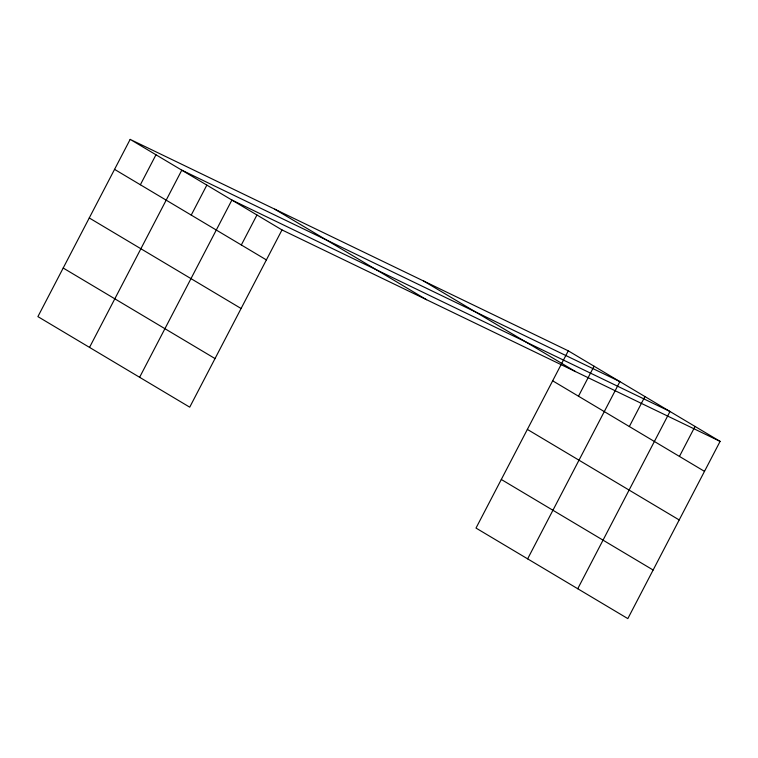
<?xml version="1.0" encoding="UTF-8"?>
<svg xmlns="http://www.w3.org/2000/svg" width="758" height="758" viewBox="0 0 758 758"><rect width="100%" height="100%" fill="white"/><g stroke="black" fill="none" stroke-linecap="round" stroke-linejoin="round"><path stroke-width="1.14" d="M130.168 139.387L37.9 316.617L189.727 407.169L281.995 229.93L130.168 139.387L568.273 350.831L720.1 441.383L627.832 618.613L476.005 528.07L568.273 350.831M140.372 184.753L155.977 154.774M89.52 347.41L181.787 170.171L619.892 381.615L527.634 558.854M191.234 215.092L206.839 185.113M139.624 377.285L231.891 200.055L669.996 411.499L577.738 588.739M241.328 244.967L256.943 214.988M578.477 396.207L594.082 366.228M629.339 426.536L644.944 396.557M679.443 456.42L695.048 426.441M281.995 229.93L720.1 441.383M423.694 281.057L575.521 371.6M274.737 209.161L426.565 299.713M552.667 380.81L704.495 471.362M114.553 169.366L266.38 259.909M527.369 429.407L679.196 519.95M89.264 217.963L241.091 308.506M501.303 479.473L653.131 570.025M63.198 268.029L215.026 358.572"/></g></svg>
